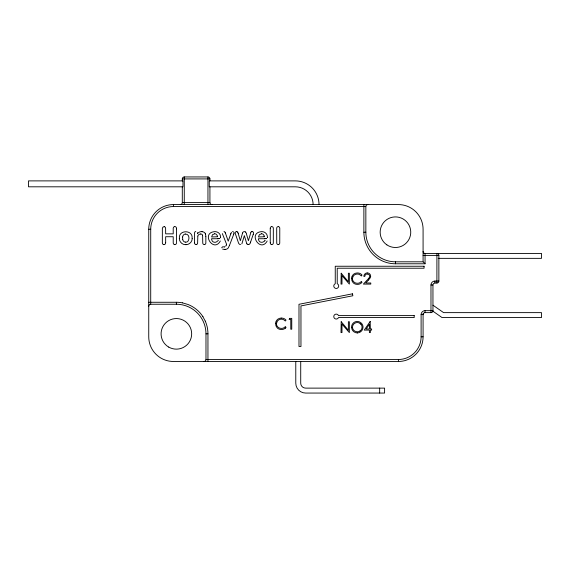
<?xml version="1.0" encoding="UTF-8"?>
<svg xmlns="http://www.w3.org/2000/svg" width="570" height="570" viewBox="0 0 570 570"><rect width="100%" height="100%" fill="white"/><g stroke="black" fill="none" stroke-linecap="round" stroke-linejoin="round"><path stroke-width="0.85" d="M165.656 242.442L165.663 236.728L173.209 236.728L173.223 242.72A1.853 1.853 0 0 0 174.684 244.672M165.656 242.507L165.649 242.663A1.874 1.874 0 0 1 164.146 244.658M275.616 323.511L275.951 325.833L277.113 327.75A4.745 4.745 0 0 0 277.383 328.021L277.611 328.22A4.895 4.895 0 0 0 278.032 328.541L278.288 328.698A5.009 5.009 0 0 0 278.894 329.011L278.958 329.04A5.244 5.244 0 0 0 279.286 329.161L279.613 329.268A4.931 4.931 0 0 0 279.963 329.353L280.982 329.488A5.508 5.508 0 0 0 281.202 329.496L281.744 329.496A5.714 5.714 0 0 0 282.057 329.474L282.371 329.446A5.85 5.85 0 0 0 283.425 329.204L283.582 329.154A5.472 5.472 0 0 0 284.387 328.79L284.572 328.69A5.287 5.287 0 0 0 285.214 328.242M351.583 278.381L351.925 280.704L353.087 282.62A4.745 4.745 0 0 0 353.357 282.891L353.585 283.098A4.895 4.895 0 0 0 354.006 283.411L354.255 283.575A5.009 5.009 0 0 0 354.861 283.881L354.932 283.917A5.244 5.244 0 0 0 355.253 284.038L355.587 284.138A4.931 4.931 0 0 0 355.929 284.223L356.955 284.359A5.508 5.508 0 0 0 357.169 284.366L357.711 284.366A5.714 5.714 0 0 0 358.031 284.352L358.338 284.316A5.85 5.85 0 0 0 359.392 284.081L359.556 284.024A5.472 5.472 0 0 0 360.361 283.661L360.539 283.561A5.287 5.287 0 0 0 361.188 283.112L361.344 282.977A5.415 5.415 0 0 0 362 282.293L361.302 281.452L361.002 281.772A4.938 4.938 0 0 1 360.618 282.136L359.941 282.606A4.653 4.653 0 0 1 358.929 283.048L358.502 283.155A4.603 4.603 0 0 1 357.889 283.24L357.233 283.254A4.76 4.76 0 0 1 352.395 278.873M192.076 238.417C193.323 229.582 178.168 229.567 179.436 238.41M370.635 276.471L370.643 276.03A3.285 3.285 0 0 0 367.5 272.93M370.635 276.443L370.635 276.414A3.399 3.399 0 0 1 370.194 277.904L368.569 279.956M270.251 228.378L270.251 242.806M220.49 237.255L220.505 236.707A5.123 5.123 0 0 0 218.588 232.866L218.388 232.752A5.187 5.187 0 0 0 217.875 232.417L217.79 232.368A5.707 5.707 0 0 0 216.75 231.926A6.013 6.013 0 0 0 215.788 231.705L215.467 231.669A6.455 6.455 0 0 0 214.904 231.627C200.376 232.589 213.586 253.272 220.319 241.01M267.337 237.255L267.351 236.707A5.123 5.123 0 0 0 265.435 232.866L265.235 232.752A5.187 5.187 0 0 0 264.722 232.417L264.637 232.368A5.707 5.707 0 0 0 263.604 231.926A6.013 6.013 0 0 0 262.635 231.705L262.314 231.669A6.455 6.455 0 0 0 261.758 231.627C247.223 232.589 260.433 253.272 267.166 241.01M182.614 237.027L182.706 239.557M182.635 236.921L182.813 236.222A3.114 3.114 0 0 1 185.464 233.985M197.819 236.158L197.626 242.834A1.746 1.746 0 0 1 196.237 244.644M233.928 233.529L234.042 232.923A1.503 1.503 0 0 0 233.871 232.339M233.878 233.714L233.671 234.391M242.514 233.215L240.34 240.725L238.253 233.607M242.564 233.059L242.692 232.695M250.786 232.695L248.399 240.725L246.482 234.056M250.608 242.008L253.23 234.391M230.793 233.871L231.441 232.289M230.857 233.686L228.221 241.174L225.506 233.315M250.579 242.093L250.337 242.742M233.65 234.469L229.389 245.599M253.244 234.363L253.529 233.415A2.629 2.629 0 0 0 253.565 233.187L253.579 232.852A1.397 1.397 0 0 0 252.289 231.641L251.997 231.634M250.301 242.834L250.038 243.483A1.731 1.731 0 0 1 249.895 243.725L249.76 243.903A1.731 1.731 0 0 1 248.57 244.516L248.164 244.494M229.368 245.642L228.363 247.736A3.42 3.42 0 0 1 227.843 248.378L227.751 248.449A3.463 3.463 0 0 1 226.169 249.247L225.456 249.354M226.297 245.022L226.589 244.309L222.357 233.607M197.876 235.959L197.975 235.724A2.779 2.779 0 0 1 200.269 234.056L200.668 234.07M226.247 245.136L225.72 246.197M369.168 277.811L368.854 278.224M368.833 278.253L363.411 284.095L370.785 284.095L370.785 282.984L365.733 282.984L368.448 280.084M218.36 240.397L216.814 241.68A3.584 3.584 0 0 1 215.139 242.286L214.498 242.271A2.921 2.921 0 0 1 212.304 241.039A3.677 3.677 0 0 1 211.784 239.92L211.727 239.685A3.954 3.954 0 0 1 211.641 239.122L211.62 238.73L217.875 238.73M265.207 240.397L264.672 240.882M264.601 240.953L263.661 241.68A3.584 3.584 0 0 1 261.986 242.286L261.352 242.271A2.921 2.921 0 0 1 259.151 241.039A3.677 3.677 0 0 1 258.63 239.92L258.573 239.685A3.954 3.954 0 0 1 258.488 239.122L258.474 238.73L264.729 238.73M285.214 328.242L285.37 328.106A5.415 5.415 0 0 0 286.033 327.422L285.335 326.574L285.007 326.923A4.938 4.938 0 0 1 284.644 327.258L283.974 327.729A4.653 4.653 0 0 1 282.962 328.17L282.535 328.277A4.603 4.603 0 0 1 281.915 328.37L281.267 328.384A4.76 4.76 0 0 1 276.421 323.995M361.302 275.887L362.028 275.068A4.845 4.845 0 0 0 361.565 274.548L361.451 274.434A5.472 5.472 0 0 0 359.684 273.365L359.485 273.286A5.265 5.265 0 0 0 358.943 273.13L358.16 273.002A5.992 5.992 0 0 0 357.704 272.966L357.112 272.973A5.728 5.728 0 0 0 351.476 278.381M219.101 238.623L217.911 238.73M265.955 238.623L264.765 238.73M224.758 246.903L224.359 246.945M240.547 244.494L239.436 244.273L238.631 243.312L235.218 233.372A2.18 2.18 0 0 1 235.175 233.13L235.161 232.866A1.382 1.382 0 0 1 236.45 231.648L236.735 231.634M225.292 249.368L224.772 249.389M185.478 234.078C190.886 233.999 189.283 243.433 185.471 242.051M232.489 231.627L232.76 231.634A1.553 1.553 0 0 1 233.351 231.812M281.145 318.096L281.73 318.096A5.992 5.992 0 0 1 282.193 318.124L282.977 318.26A5.265 5.265 0 0 1 283.511 318.409L283.717 318.48A5.472 5.472 0 0 1 285.477 319.563L285.599 319.677A4.845 4.845 0 0 1 286.033 320.162L285.335 321.01L283.603 319.663A4.859 4.859 0 0 0 282.884 319.399L282.371 319.286A4.752 4.752 0 0 0 281.872 319.221L281.267 319.2A4.539 4.539 0 0 0 280.825 319.228L280.661 319.25A4.866 4.866 0 0 0 279.3 319.642L279.158 319.706A4.532 4.532 0 0 0 276.927 321.964M357.525 332.859L357.084 332.859M186.005 244.494L185.471 244.494M224.245 246.945L224.124 246.938A1.838 1.838 0 0 1 223.903 246.91L223.668 246.853A1.667 1.667 0 0 0 223.369 246.81L223.141 246.803A1.226 1.226 0 0 0 222.229 247.088M182.293 180.889L182.293 178.916A1.974 1.974 0 0 1 184.267 176.942L207.95 176.942A1.974 1.974 0 0 1 209.924 178.916L209.924 180.889M182.3 178.916L209.924 178.916M180.32 204.573A1.974 1.974 0 0 0 182.293 202.599L209.924 202.599A1.974 1.974 0 0 0 211.897 204.573M423.082 313.721L423.082 336.806A24.674 24.674 0 0 1 398.409 361.48L173.415 361.48A24.674 24.674 0 0 1 148.742 336.806L148.742 229.247A24.674 24.674 0 0 1 173.415 204.573L398.409 204.573A24.674 24.674 0 0 1 423.082 229.247L423.082 261.808L395.452 261.808A29.604 29.604 0 0 1 365.847 232.204L365.847 206.547A1.974 1.974 0 0 1 367.821 204.573M148.742 306.218A1.974 1.974 0 0 1 150.715 304.245L150.715 229.247A22.7 22.7 0 0 1 173.415 206.547L365.84 206.547M148.749 229.247L150.715 229.247M363.874 204.58L363.874 232.204L365.84 232.204M423.973 253.422L541.5 253.422L541.5 258.353L438.216 258.353M423.09 255.396L438.864 255.396L438.872 281.053A1.974 1.974 0 0 1 436.898 283.026L434.924 283.026A1.974 1.974 0 0 0 432.951 285L432.951 310.657A1.974 1.974 0 0 1 430.977 312.631L425.056 312.631A1.974 1.974 0 0 0 423.082 314.604L421.109 314.604L421.109 336.806A22.7 22.7 0 0 1 398.409 359.506L205.984 359.506A1.974 1.974 0 0 1 204.003 361.48M363.874 232.204A31.578 31.578 0 0 0 395.452 263.782L425.056 263.782L425.056 253.429A1.974 1.974 0 0 1 423.082 251.448M430.977 312.624L430.977 285A3.947 3.947 0 0 1 434.924 281.053L438.864 281.053M430.977 285L432.944 285M148.749 302.271L176.372 302.271A31.607 31.607 0 0 1 182.478 302.855M150.715 304.245L176.372 304.245A29.604 29.604 0 0 1 205.977 333.849L205.977 359.506M421.109 314.604A3.947 3.947 0 0 1 425.056 310.657L432.944 310.657M205.984 333.849L207.95 333.849L207.95 361.473M421.109 336.806L423.075 336.806M261.48 233.85L259.379 234.655L258.474 236.956L264.252 236.764A4.838 4.838 0 0 0 264.174 236.265L264.166 236.222M214.626 233.85L212.532 234.655L211.62 236.956L217.405 236.764A4.838 4.838 0 0 0 217.327 236.265L217.32 236.222M224.609 249.382L223.048 249.218A1.418 1.418 0 0 1 222.621 249.076M164.11 226.746L162.913 227.117L162.357 228.356L162.343 242.692A1.881 1.881 0 0 0 163.768 244.68M202.065 231.648L201.124 231.641A4.859 4.859 0 0 0 197.925 233.18L197.441 233.757L197.427 233.116A1.781 1.781 0 0 0 197.348 232.674L197.327 232.631M182.478 302.862L188 304.487A31.607 31.607 0 0 1 202.948 316.685M432.986 305.199L443.595 312.631L541.5 312.631L541.5 317.568L442.042 317.568L432.559 310.928M360.212 323.546L360.147 323.504A4.931 4.931 0 0 0 359.72 323.233L359.584 323.154A4.987 4.987 0 0 0 358.936 322.862L358.751 322.798A4.553 4.553 0 0 0 358.038 322.627L357.889 322.606A4.282 4.282 0 0 0 357.418 322.57L357.148 322.57A4.175 4.175 0 0 0 356.692 322.606L356.535 322.627A4.432 4.432 0 0 0 355.837 322.784L355.73 322.827A4.859 4.859 0 0 0 353.735 324.102A4.453 4.453 0 0 0 352.723 325.94A4.304 4.304 0 0 0 352.602 326.496L352.581 326.653A4.254 4.254 0 0 0 352.559 327.045L352.559 327.38M245.577 232.061L245.734 232.225A1.568 1.568 0 0 1 245.927 232.496L245.941 232.517M425.056 263.782L423.253 261.979M361.273 275.844L359.542 274.519A4.859 4.859 0 0 0 358.858 274.27L358.338 274.156A4.752 4.752 0 0 0 357.839 274.092L357.24 274.077A4.539 4.539 0 0 0 356.791 274.106L356.635 274.127A4.866 4.866 0 0 0 355.274 274.512L355.131 274.583A4.532 4.532 0 0 0 352.894 276.835M246.931 243.817L246.839 243.675A2.173 2.173 0 0 1 246.66 243.362L244.352 235.624L241.936 243.632A2.879 2.879 0 0 1 241.815 243.839M202.884 316.678L205.264 321.095M225.093 232.361L225.499 233.294M205.207 233.444L205.464 233.928M237.754 232.254L238.224 233.515M205.286 321.145L205.734 322.221A31.564 31.564 0 0 1 207.957 333.849M205.542 234.12L205.848 236.493M246.162 233.052L246.383 233.714M202.478 235.325L202.5 235.389A3.791 3.791 0 0 1 202.621 235.873L202.749 242.849A1.724 1.724 0 0 0 204.153 244.63M194.534 242.849L194.534 233.159A1.617 1.617 0 0 1 195.795 231.47M352.559 278.858L352.559 278.516A4.382 4.382 0 0 1 352.873 276.977M351.583 327.351L351.583 327.016A5.394 5.394 0 0 1 351.619 326.489L351.64 326.346A5.778 5.778 0 0 1 352.716 323.717L352.745 323.674A5.543 5.543 0 0 1 356.378 321.523L356.514 321.501A5.102 5.102 0 0 1 357.027 321.459L357.518 321.466A5.728 5.728 0 0 1 363.047 326.931L362.983 327.38A5.714 5.714 0 0 1 357.347 332.916A5.714 5.714 0 0 1 351.597 327.451M276.585 323.988L276.585 323.646A4.382 4.382 0 0 1 276.906 322.107M176.536 228.819L176.529 228.57A1.888 1.888 0 0 0 175.033 226.568M205.848 236.557L205.841 242.827A1.717 1.717 0 0 1 204.48 244.637M436.898 283.019L436.898 253.429A1.974 1.974 0 0 1 438.872 255.396M434.924 281.053L434.924 283.019M425.056 310.657L425.056 312.624M398.409 359.506L398.409 361.473M395.452 261.815L395.452 263.782M379.663 388.12L379.663 393.058M300.718 361.48L300.718 383.19A4.938 4.938 0 0 0 305.648 388.12L384.593 388.12L384.593 393.058L305.648 393.058A9.868 9.868 0 0 1 295.78 383.19L295.78 361.48M209.924 186.81L209.924 202.599M207.95 176.949L207.95 204.566M184.267 176.949L184.267 204.566M182.293 186.81L182.293 202.599M176.543 228.848L176.529 242.663A1.895 1.895 0 0 1 175.054 244.658M176.372 302.271L176.372 304.238M173.415 204.58L173.415 206.547M313.115 204.573A17.763 17.763 0 0 0 295.353 186.81L209.261 186.81L209.261 180.889L295.353 180.889A23.684 23.684 0 0 1 319.036 204.573M236.735 231.591A1.304 1.304 0 0 1 237.825 232.211M242.906 232.318A1.667 1.667 0 0 1 244.188 231.662L244.544 231.634A1.639 1.639 0 0 1 245.592 232.047M250.829 232.489A1.368 1.368 0 0 1 251.277 231.876M251.655 231.669A1.368 1.368 0 0 1 251.997 231.598M248.164 244.523A1.746 1.746 0 0 1 246.91 243.832M223.974 231.541A1.568 1.568 0 0 1 225.114 232.346M221.816 247.808A1.226 1.226 0 0 1 221.944 247.437M220.633 237.334A1.746 1.746 0 0 1 220.512 237.676M219.849 238.431A1.746 1.746 0 0 1 219.137 238.673M164.153 226.575A1.881 1.881 0 0 1 165.614 228.556L165.663 233.843L173.209 233.843L173.216 228.591A1.91 1.91 0 0 1 174.655 226.561M367.436 274.113A2.28 2.28 0 0 1 369.716 276.186L369.659 276.493A2.572 2.572 0 0 1 369.282 277.626M367.18 273.949A2.622 2.622 0 0 0 364.8 276.436L363.838 276.386A3.62 3.62 0 0 1 367.222 272.866M275.51 323.504A5.728 5.728 0 0 1 281.145 318.081M192.254 238.424A6.42 6.42 0 0 1 186.005 244.708M185.464 244.708A6.398 6.398 0 0 1 179.286 238.417M202.058 231.705A3.954 3.954 0 0 1 205.257 233.408M200.668 233.957A2.166 2.166 0 0 1 202.628 235.26M195.909 244.63A1.717 1.717 0 0 1 194.577 242.856M267.48 237.334A1.746 1.746 0 0 1 267.366 237.676M266.696 238.431A1.746 1.746 0 0 1 265.99 238.673M271.954 244.651A1.76 1.76 0 0 0 273.315 242.813L273.336 228.399A1.738 1.738 0 0 0 271.961 226.589M271.612 244.658A1.76 1.76 0 0 1 270.294 242.813M270.28 228.37A1.724 1.724 0 0 1 271.591 226.582M278.395 244.651A1.76 1.76 0 0 0 279.756 242.813L279.777 228.399A1.738 1.738 0 0 0 278.395 226.589M278.053 244.658A1.76 1.76 0 0 1 276.728 242.813L276.692 228.378A1.724 1.724 0 0 1 278.025 226.582M214.641 233.693A2.993 2.993 0 0 1 217.369 236.172M352.488 327.387A4.638 4.638 0 0 0 357.084 331.726L357.468 331.754A4.938 4.938 0 0 0 358.701 331.548L358.815 331.519A4.439 4.439 0 0 0 359.321 331.327L359.499 331.241A4.888 4.888 0 0 0 359.941 330.992M359.941 330.999A4.439 4.439 0 0 0 361.971 327.857L361.986 327.743A4.332 4.332 0 0 0 362.014 327.315L362.014 327.073A4.275 4.275 0 0 0 361.986 326.567L361.971 326.453A4.353 4.353 0 0 0 360.867 324.123M360.19 323.653A4.439 4.439 0 0 1 360.839 324.23M185.414 242.193A3.235 3.235 0 0 1 182.742 239.557M261.488 233.693A2.993 2.993 0 0 1 264.224 236.172M289.745 318.366L289.111 319.478L290.778 319.478L290.778 329.225L291.755 329.225L291.755 318.366L289.745 318.366M370.172 321.459L364.244 330.087L369.396 330.087L369.396 332.588L370.365 332.588L370.365 330.087L371.619 330.087L371.619 328.968L370.365 328.968L370.172 321.459M369.396 324.259L366.161 328.968L369.396 328.968L369.396 324.259M352.488 293.821L298.986 304.287L298.986 346.489L300.96 346.489L300.96 305.912L352.866 295.759L352.488 293.821M182.963 180.889L28.5 180.889L28.5 186.81L182.963 186.81L182.963 180.889M424.066 266.247L335.253 266.247L335.253 283.725A2.465 2.465 0 0 0 334.291 287.501A2.465 2.465 0 0 0 338.188 287.501A2.465 2.465 0 0 0 337.226 283.725L337.226 268.221L424.066 268.221L424.066 266.247M341.209 273.237L341.003 284.095L341.979 284.095L341.979 275.574L349.353 284.095L349.353 273.237L348.377 273.237L348.377 281.787L341.209 273.237M414.198 315.595L338.502 315.595A2.465 2.465 0 0 0 334.725 314.633A2.465 2.465 0 0 0 334.725 318.523A2.465 2.465 0 0 0 338.502 317.568L414.198 317.568L414.198 315.595M341.209 321.737L341.003 332.588L341.979 332.588L341.979 324.066L349.353 332.588L349.353 321.737L348.377 321.737L348.377 330.279L341.209 321.737M168.727 347.094A15.297 15.297 0 0 0 191.67 333.849A15.297 15.297 0 0 0 168.727 320.604A15.297 15.297 0 0 0 168.727 347.094M386.859 244.858A15.297 15.297 0 0 0 410.706 233.322A15.297 15.297 0 0 0 388.79 218.438A15.297 15.297 0 0 0 386.859 244.858"/></g></svg>
